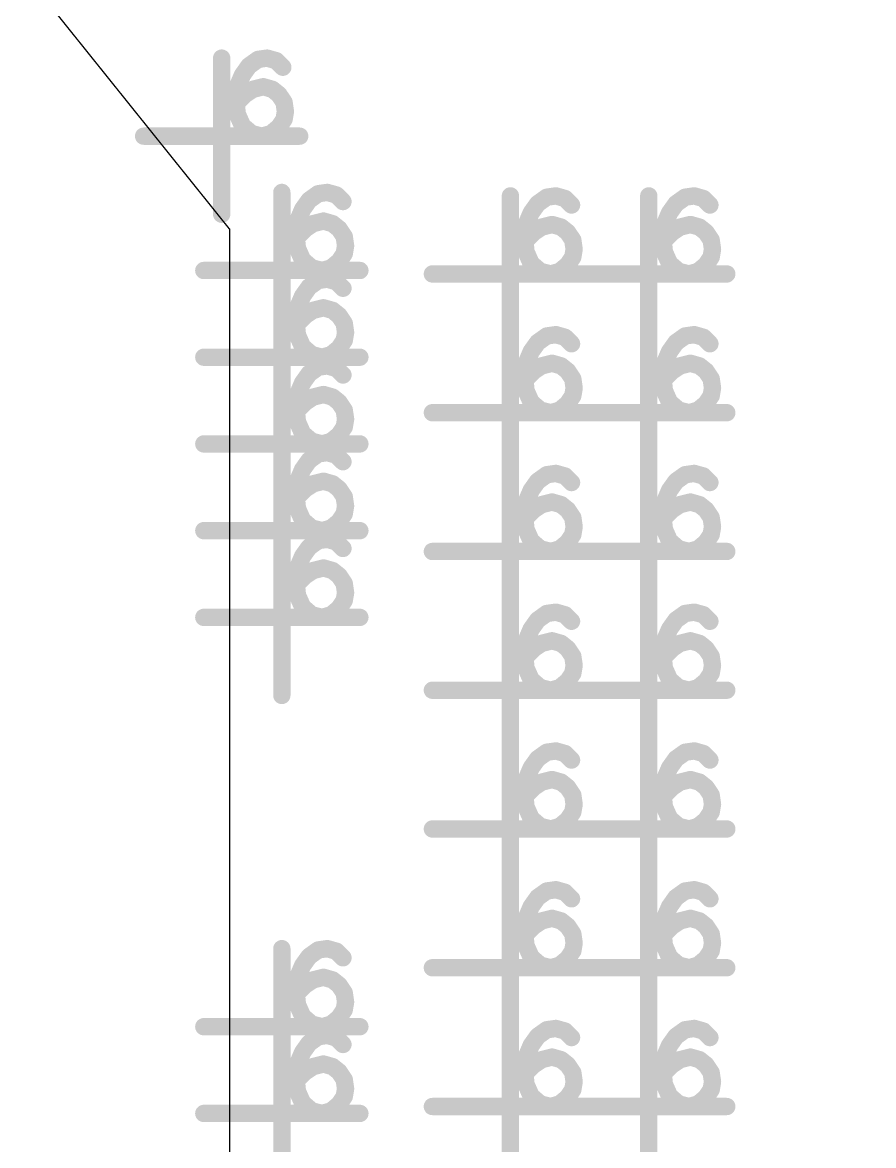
# Model space of a CAD drawing. Header units: millimetres. Extents: x 3362 to 3827, y -139 to 191.
# Drawn here: x 3577.8 to 3584.04, y 73.39 to 81.61 of the extents above; entities that cross this region are included whole.
import ezdxf

# ---------------------------------------------------------------- set-up
doc = ezdxf.new("R2010")
doc.units = ezdxf.units.MM
doc.header["$LTSCALE"] = 23.1
doc.layers.get('0').update_dxf_attribs({"linetype": 'CONTINUOUS'})

# ---------------------------------------------------------------- blocks, each defined once
blk = doc.blocks.new('PAD_R1')
at = {"const_width": 0.5}
blk.add_lwpolyline([(0.25, 0, 1), (-0.25, 0, 1)], format="xyb", close=True, dxfattribs=at)

msp = doc.modelspace()

# ---------------------------------------------------------------- linework, layer by layer
at = {"const_width": 0.0102}
msp.add_lwpolyline([(3577.0105, 90.0956, 0.414218), (3576.5104, 89.5955), (3576.5104, 83.9473, 0.170767), (3576.7306, 83.3212), (3579.3204, 80.0954), (3579.3204, 65.2755, 0.414365), (3579.8205, 64.7756), (3589.0204, 64.7756, 0.414366), (3589.5205, 65.2755), (3589.5205, 78.0886, 0.266384), (3590.0153, 78.9516), (3590.0153, 84.0885, 0.414215), (3589.0153, 85.0885), (3586.7105, 85.0885), (3586.7105, 89.5955, 0.414219), (3586.2104, 90.0956)], format="xyb", close=True, dxfattribs=at)
for points, const_width in [([(3579.261, 81.3499), (3579.261, 80.2069)], 0.127), ([(3579.5521, 81.4081), (3579.5698, 81.2823)], 0.0672), ([(3579.645, 81.4014), (3579.6102, 81.2793)], 0.0695), ([(3579.3854, 81.2964), (3579.4888, 81.2226)], 0.0818), ([(3579.4573, 81.3683), (3579.5312, 81.265)], 0.0821), ([(3579.7298, 81.3519), (3579.64, 81.2621)], 0.0675), ([(3579.3407, 81.2179), (3579.4574, 81.1677)], 0.0727), ([(3579.3162, 81.1318), (3579.4417, 81.1125)], 0.0754), ([(3579.4258, 81.1551), (3579.4962, 81.0494)], 0.0687), ([(3579.5123, 81.1924), (3579.5431, 81.0692)], 0.0785), ([(3579.6166, 81.1919), (3579.5817, 81.0698)], 0.0695), ([(3579.696, 81.1518), (3579.6166, 81.0527)], 0.0609), ([(3579.3086, 81.0824), (3579.4341, 81.0631)], 0.0754), ([(3579.3541, 81.0947), (3579.4439, 81.0049)], 0.0945), ([(3579.7519, 81.0899), (3579.6463, 81.0194)], 0.0687), ([(3579.3073, 80.9815), (3579.4336, 80.9944)], 0.0955), ([(3579.7858, 81.0017), (3579.6601, 80.9836)], 0.0675), ([(3579.3363, 80.8718), (3579.4524, 80.9233)], 0.0939), ([(3579.4055, 80.7778), (3579.488, 80.8743)], 0.0879), ([(3579.7519, 80.8383), (3579.6463, 80.9088)], 0.0687), ([(3579.7856, 80.9201), (3579.6604, 80.9413)], 0.058), ([(3579.8325, 80.7784), (3578.6895, 80.7784)], 0.127), ([(3579.5029, 80.7263), (3579.5337, 80.8495)], 0.0785), ([(3579.6071, 80.7269), (3579.5722, 80.849)], 0.0692), ([(3579.6921, 80.7724), (3579.6109, 80.87)], 0.0743), ([(3579.7017, 80.3664), (3579.7017, 79.2234)], 0.127), ([(3579.898, 80.3848), (3579.9719, 80.2815)], 0.0821), ([(3579.9927, 80.4246), (3580.0105, 80.2988)], 0.0672), ([(3580.0857, 80.418), (3580.0509, 80.2958)], 0.0695), ([(3581.6669, 80.3992), (3581.6846, 80.2734)], 0.0672), ([(3581.7598, 80.3926), (3581.725, 80.2704)], 0.0695), ([(3582.6803, 80.3992), (3582.6981, 80.2734)], 0.0672), ([(3582.7733, 80.3926), (3582.7385, 80.2704)], 0.0695), ([(3579.8261, 80.3129), (3579.9295, 80.2391)], 0.0818), ([(3580.1705, 80.3684), (3580.0807, 80.2786)], 0.0675), ([(3581.3758, 80.341), (3581.3758, 79.198)], 0.127), ([(3581.5721, 80.3594), (3581.646, 80.2561)], 0.0821), ([(3581.8446, 80.343), (3581.7548, 80.2532)], 0.0675), ([(3582.3892, 80.341), (3582.3892, 79.198)], 0.127), ([(3582.5856, 80.3594), (3582.6595, 80.2561)], 0.0821), ([(3582.8581, 80.343), (3582.7683, 80.2532)], 0.0675), ([(3579.7814, 80.2344), (3579.8981, 80.1842)], 0.0727), ([(3581.5002, 80.2875), (3581.6036, 80.2137)], 0.0818), ([(3582.5137, 80.2875), (3582.6171, 80.2137)], 0.0818), ([(3579.7569, 80.1483), (3579.8824, 80.129)], 0.0754), ([(3579.8665, 80.1716), (3579.9369, 80.0659)], 0.0687), ([(3579.953, 80.2089), (3579.9838, 80.0857)], 0.0785), ([(3580.0573, 80.2084), (3580.0224, 80.0863)], 0.0695), ([(3580.1367, 80.1683), (3580.0573, 80.0692)], 0.0609), ([(3581.4555, 80.209), (3581.5722, 80.1588)], 0.0727), ([(3581.5406, 80.1462), (3581.611, 80.0405)], 0.0687), ([(3581.6271, 80.1835), (3581.6579, 80.0603)], 0.0785), ([(3581.7314, 80.183), (3581.6966, 80.0609)], 0.0695), ([(3582.4689, 80.209), (3582.5856, 80.1588)], 0.0727), ([(3582.554, 80.1462), (3582.6245, 80.0405)], 0.0687), ([(3582.6405, 80.1835), (3582.6713, 80.0603)], 0.0785), ([(3582.7448, 80.183), (3582.71, 80.0609)], 0.0695), ([(3579.7493, 80.0989), (3579.8748, 80.0796)], 0.0754), ([(3579.7948, 80.1112), (3579.8846, 80.0214)], 0.0945), ([(3580.1926, 80.1064), (3580.087, 80.0359)], 0.0687), ([(3581.4234, 80.0735), (3581.5489, 80.0542)], 0.0754), ([(3581.431, 80.1229), (3581.5565, 80.1036)], 0.0754), ([(3581.4689, 80.0858), (3581.5587, 79.996)], 0.0945), ([(3581.8108, 80.1429), (3581.7314, 80.0438)], 0.0609), ([(3581.8668, 80.081), (3581.7611, 80.0105)], 0.0687), ([(3582.4368, 80.0735), (3582.5624, 80.0542)], 0.0754), ([(3582.4444, 80.1229), (3582.57, 80.1036)], 0.0754), ([(3582.4824, 80.0858), (3582.5722, 79.996)], 0.0945), ([(3582.8243, 80.1429), (3582.7448, 80.0438)], 0.0609), ([(3582.8802, 80.081), (3582.7745, 80.0105)], 0.0687), ([(3579.748, 79.9981), (3579.8743, 80.0109)], 0.0955), ([(3580.2265, 80.0182), (3580.1008, 80.0001)], 0.0675), ([(3581.4221, 79.9727), (3581.5484, 79.9855)], 0.0955), ([(3581.9006, 79.9928), (3581.7749, 79.9747)], 0.0675), ([(3582.4355, 79.9727), (3582.5619, 79.9855)], 0.0955), ([(3582.9141, 79.9928), (3582.7884, 79.9747)], 0.0675), ([(3579.777, 79.8883), (3579.893, 79.9398)], 0.0939), ([(3579.8462, 79.7943), (3579.9287, 79.8908)], 0.0879), ([(3580.1926, 79.8548), (3580.087, 79.9253)], 0.0687), ([(3580.2263, 79.9366), (3580.1011, 79.9578)], 0.058), ([(3581.4511, 79.8629), (3581.5672, 79.9144)], 0.0939), ([(3581.8668, 79.8294), (3581.7611, 79.8999)], 0.0687), ([(3581.9004, 79.9112), (3581.7752, 79.9324)], 0.058), ([(3582.4645, 79.8629), (3582.5806, 79.9144)], 0.0939), ([(3582.8802, 79.8294), (3582.7745, 79.8999)], 0.0687), ([(3582.9139, 79.9112), (3582.7886, 79.9324)], 0.058), ([(3580.2732, 79.7949), (3579.1302, 79.7949)], 0.127), ([(3579.9436, 79.7428), (3579.9744, 79.866)], 0.0785), ([(3580.0478, 79.7434), (3580.0129, 79.8655)], 0.0692), ([(3580.1328, 79.7889), (3580.0516, 79.8866)], 0.0743), ([(3581.5203, 79.7689), (3581.6029, 79.8654)], 0.0879), ([(3581.6177, 79.7175), (3581.6485, 79.8406)], 0.0785), ([(3581.7219, 79.718), (3581.687, 79.8401)], 0.0692), ([(3581.8069, 79.7635), (3581.7257, 79.8612)], 0.0743), ([(3582.5337, 79.7689), (3582.6163, 79.8654)], 0.0879), ([(3582.6311, 79.7175), (3582.6619, 79.8406)], 0.0785), ([(3582.7354, 79.718), (3582.7004, 79.8401)], 0.0692), ([(3582.8203, 79.7635), (3582.7392, 79.8612)], 0.0743), ([(3579.7017, 79.7314), (3579.7017, 78.5884)], 0.127), ([(3579.898, 79.7498), (3579.9719, 79.6465)], 0.0821), ([(3579.9927, 79.7896), (3580.0105, 79.6638)], 0.0672), ([(3580.0857, 79.783), (3580.0509, 79.6608)], 0.0695), ([(3580.1705, 79.7334), (3580.0807, 79.6436)], 0.0675), ([(3581.9473, 79.7695), (3580.8043, 79.7695)], 0.127), ([(3582.9607, 79.7695), (3581.8177, 79.7695)], 0.127), ([(3579.8261, 79.6779), (3579.9295, 79.6041)], 0.0818), ([(3579.7814, 79.5994), (3579.8981, 79.5492)], 0.0727), ([(3579.953, 79.5739), (3579.9838, 79.4507)], 0.0785), ([(3580.0573, 79.5734), (3580.0224, 79.4513)], 0.0695), ([(3579.7569, 79.5133), (3579.8824, 79.494)], 0.0754), ([(3579.7948, 79.4762), (3579.8846, 79.3864)], 0.0945), ([(3579.8665, 79.5366), (3579.9369, 79.4309)], 0.0687), ([(3580.1367, 79.5333), (3580.0573, 79.4342)], 0.0609), ([(3579.7493, 79.4639), (3579.8748, 79.4446)], 0.0754), ([(3580.1926, 79.4714), (3580.087, 79.4009)], 0.0687), ([(3579.748, 79.3631), (3579.8743, 79.3759)], 0.0955), ([(3580.2265, 79.3833), (3580.1008, 79.3651)], 0.0675), ([(3581.3758, 79.325), (3581.3758, 78.182)], 0.127), ([(3581.5721, 79.3434), (3581.646, 79.2401)], 0.0821), ([(3581.6669, 79.3832), (3581.6846, 79.2574)], 0.0672), ([(3581.7598, 79.3766), (3581.725, 79.2544)], 0.0695), ([(3581.8446, 79.327), (3581.7548, 79.2372)], 0.0675), ([(3582.3892, 79.325), (3582.3892, 78.182)], 0.127), ([(3582.5856, 79.3434), (3582.6595, 79.2401)], 0.0821), ([(3582.6803, 79.3832), (3582.6981, 79.2574)], 0.0672), ([(3582.7733, 79.3766), (3582.7385, 79.2544)], 0.0695), ([(3582.8581, 79.327), (3582.7683, 79.2372)], 0.0675), ([(3579.777, 79.2533), (3579.893, 79.3048)], 0.0939), ([(3579.8462, 79.1593), (3579.9287, 79.2558)], 0.0879), ([(3580.1328, 79.1539), (3580.0516, 79.2516)], 0.0743), ([(3580.1926, 79.2198), (3580.087, 79.2903)], 0.0687), ([(3580.2263, 79.3016), (3580.1011, 79.3228)], 0.058), ([(3581.5002, 79.2715), (3581.6036, 79.1977)], 0.0818), ([(3582.5137, 79.2715), (3582.6171, 79.1977)], 0.0818), ([(3580.2732, 79.1599), (3579.1302, 79.1599)], 0.127), ([(3579.9436, 79.1078), (3579.9744, 79.231)], 0.0785), ([(3580.0478, 79.1084), (3580.0129, 79.2305)], 0.0692), ([(3581.4555, 79.193), (3581.5722, 79.1428)], 0.0727), ([(3581.6271, 79.1675), (3581.6579, 79.0443)], 0.0785), ([(3581.7314, 79.167), (3581.6966, 79.0449)], 0.0695), ([(3582.4689, 79.193), (3582.5856, 79.1428)], 0.0727), ([(3582.6405, 79.1675), (3582.6713, 79.0443)], 0.0785), ([(3582.7448, 79.167), (3582.71, 79.0449)], 0.0695), ([(3579.7017, 79.0964), (3579.7017, 77.9534)], 0.127), ([(3579.898, 79.1148), (3579.9719, 79.0115)], 0.0821), ([(3579.9927, 79.1546), (3580.0105, 79.0288)], 0.0672), ([(3580.0857, 79.148), (3580.0509, 79.0258)], 0.0695), ([(3580.1705, 79.0984), (3580.0807, 79.0086)], 0.0675), ([(3581.431, 79.1069), (3581.5565, 79.0876)], 0.0754), ([(3581.4689, 79.0698), (3581.5587, 78.98)], 0.0945), ([(3581.5406, 79.1302), (3581.611, 79.0245)], 0.0687), ([(3581.8108, 79.1269), (3581.7314, 79.0278)], 0.0609), ([(3582.4444, 79.1069), (3582.57, 79.0876)], 0.0754), ([(3582.4824, 79.0698), (3582.5722, 78.98)], 0.0945), ([(3582.554, 79.1302), (3582.6245, 79.0245)], 0.0687), ([(3582.8243, 79.1269), (3582.7448, 79.0278)], 0.0609), ([(3579.8261, 79.0429), (3579.9295, 78.9691)], 0.0818), ([(3581.4234, 79.0575), (3581.5489, 79.0382)], 0.0754), ([(3581.8668, 79.065), (3581.7611, 78.9945)], 0.0687), ([(3582.4368, 79.0575), (3582.5624, 79.0382)], 0.0754), ([(3582.8802, 79.065), (3582.7745, 78.9945)], 0.0687), ([(3579.7814, 78.9644), (3579.8981, 78.9142)], 0.0727), ([(3579.953, 78.9389), (3579.9838, 78.8157)], 0.0785), ([(3580.0573, 78.9384), (3580.0224, 78.8163)], 0.0695), ([(3581.4221, 78.9567), (3581.5484, 78.9695)], 0.0955), ([(3581.4511, 78.8469), (3581.5672, 78.8984)], 0.0939), ([(3581.9006, 78.9769), (3581.7749, 78.9587)], 0.0675), ([(3581.9004, 78.8952), (3581.7752, 78.9164)], 0.058), ([(3582.4355, 78.9567), (3582.5619, 78.9695)], 0.0955), ([(3582.4645, 78.8469), (3582.5806, 78.8984)], 0.0939), ([(3582.9141, 78.9769), (3582.7884, 78.9587)], 0.0675), ([(3582.9139, 78.8952), (3582.7886, 78.9164)], 0.058), ([(3579.7493, 78.8289), (3579.8748, 78.8096)], 0.0754), ([(3579.7569, 78.8783), (3579.8824, 78.859)], 0.0754), ([(3579.7948, 78.8412), (3579.8846, 78.7514)], 0.0945), ([(3579.8665, 78.9016), (3579.9369, 78.7959)], 0.0687), ([(3580.1367, 78.8983), (3580.0573, 78.7992)], 0.0609), ([(3580.1926, 78.8364), (3580.087, 78.7659)], 0.0687), ([(3581.5203, 78.7529), (3581.6029, 78.8494)], 0.0879), ([(3581.6177, 78.7014), (3581.6485, 78.8246)], 0.0785), ([(3581.8069, 78.7475), (3581.7257, 78.8452)], 0.0743), ([(3581.8668, 78.8134), (3581.7611, 78.8839)], 0.0687), ([(3582.5337, 78.7529), (3582.6163, 78.8494)], 0.0879), ([(3582.6311, 78.7014), (3582.6619, 78.8246)], 0.0785), ([(3582.8203, 78.7475), (3582.7392, 78.8452)], 0.0743), ([(3582.8802, 78.8134), (3582.7745, 78.8839)], 0.0687), ([(3579.748, 78.7281), (3579.8743, 78.7409)], 0.0955), ([(3580.2265, 78.7483), (3580.1008, 78.7301)], 0.0675), ([(3581.9473, 78.7535), (3580.8043, 78.7535)], 0.127), ([(3581.7219, 78.702), (3581.687, 78.8241)], 0.0692), ([(3582.9607, 78.7535), (3581.8177, 78.7535)], 0.127), ([(3582.7354, 78.702), (3582.7004, 78.8241)], 0.0692), ([(3579.777, 78.6183), (3579.893, 78.6698)], 0.0939), ([(3580.2263, 78.6666), (3580.1011, 78.6878)], 0.058), ([(3579.8462, 78.5243), (3579.9287, 78.6208)], 0.0879), ([(3579.9436, 78.4729), (3579.9744, 78.596)], 0.0785), ([(3580.0478, 78.4734), (3580.0129, 78.5955)], 0.0692), ([(3580.1328, 78.5189), (3580.0516, 78.6166)], 0.0743), ([(3580.1926, 78.5848), (3580.087, 78.6553)], 0.0687), ([(3580.2732, 78.5249), (3579.1302, 78.5249)], 0.127), ([(3579.9927, 78.5196), (3580.0105, 78.3938)], 0.0672), ([(3580.0857, 78.513), (3580.0509, 78.3908)], 0.0695), ([(3579.7017, 78.4614), (3579.7017, 77.3184)], 0.127), ([(3579.898, 78.4798), (3579.9719, 78.3765)], 0.0821), ([(3580.1705, 78.4634), (3580.0807, 78.3736)], 0.0675), ([(3579.8261, 78.4079), (3579.9295, 78.3341)], 0.0818), ([(3581.3758, 78.309), (3581.3758, 77.166)], 0.127), ([(3581.5721, 78.3274), (3581.646, 78.2241)], 0.0821), ([(3581.6669, 78.3672), (3581.6846, 78.2414)], 0.0672), ([(3581.7598, 78.3606), (3581.725, 78.2384)], 0.0695), ([(3582.3892, 78.309), (3582.3892, 77.166)], 0.127), ([(3582.5856, 78.3274), (3582.6595, 78.2241)], 0.0821), ([(3582.6803, 78.3672), (3582.6981, 78.2414)], 0.0672), ([(3582.7733, 78.3606), (3582.7385, 78.2384)], 0.0695), ([(3579.7814, 78.3294), (3579.8981, 78.2792)], 0.0727), ([(3579.8665, 78.2666), (3579.9369, 78.1609)], 0.0687), ([(3579.953, 78.3039), (3579.9838, 78.1807)], 0.0785), ([(3580.0573, 78.3034), (3580.0224, 78.1813)], 0.0695), ([(3580.1367, 78.2633), (3580.0573, 78.1642)], 0.0609), ([(3581.5002, 78.2555), (3581.6036, 78.1817)], 0.0818), ([(3581.8446, 78.311), (3581.7548, 78.2212)], 0.0675), ([(3582.5137, 78.2555), (3582.6171, 78.1817)], 0.0818), ([(3582.8581, 78.311), (3582.7683, 78.2212)], 0.0675), ([(3579.7493, 78.1939), (3579.8748, 78.1746)], 0.0754), ([(3579.7569, 78.2433), (3579.8824, 78.224)], 0.0754), ([(3579.7948, 78.2062), (3579.8846, 78.1164)], 0.0945), ([(3580.1926, 78.2014), (3580.087, 78.1309)], 0.0687), ([(3581.4555, 78.177), (3581.5722, 78.1268)], 0.0727), ([(3582.4689, 78.177), (3582.5856, 78.1268)], 0.0727), ([(3579.748, 78.0931), (3579.8743, 78.1059)], 0.0955), ([(3580.2265, 78.1132), (3580.1008, 78.0951)], 0.0675), ([(3581.431, 78.0909), (3581.5565, 78.0716)], 0.0754), ([(3581.5406, 78.1142), (3581.611, 78.0085)], 0.0687), ([(3581.6271, 78.1515), (3581.6579, 78.0283)], 0.0785), ([(3581.7314, 78.151), (3581.6966, 78.0289)], 0.0695), ([(3581.8108, 78.1109), (3581.7314, 78.0118)], 0.0609), ([(3582.4444, 78.0909), (3582.57, 78.0716)], 0.0754), ([(3582.554, 78.1142), (3582.6245, 78.0085)], 0.0687), ([(3582.6405, 78.1515), (3582.6713, 78.0283)], 0.0785), ([(3582.7448, 78.151), (3582.71, 78.0289)], 0.0695), ([(3582.8243, 78.1109), (3582.7448, 78.0118)], 0.0609), ([(3579.777, 77.9833), (3579.893, 78.0348)], 0.0939), ([(3580.1926, 77.9498), (3580.087, 78.0203)], 0.0687), ([(3580.2263, 78.0316), (3580.1011, 78.0528)], 0.058), ([(3581.4234, 78.0415), (3581.5489, 78.0222)], 0.0754), ([(3581.4689, 78.0538), (3581.5587, 77.964)], 0.0945), ([(3581.8668, 78.049), (3581.7611, 77.9785)], 0.0687), ([(3582.4368, 78.0415), (3582.5624, 78.0222)], 0.0754), ([(3582.4824, 78.0538), (3582.5722, 77.964)], 0.0945), ([(3582.8802, 78.049), (3582.7745, 77.9785)], 0.0687), ([(3579.8462, 77.8893), (3579.9287, 77.9858)], 0.0879), ([(3579.9436, 77.8379), (3579.9744, 77.961)], 0.0785), ([(3580.0478, 77.8384), (3580.0129, 77.9605)], 0.0692), ([(3580.1328, 77.8839), (3580.0516, 77.9816)], 0.0743), ([(3581.4221, 77.9407), (3581.5484, 77.9535)], 0.0955), ([(3581.9006, 77.9608), (3581.7749, 77.9427)], 0.0675), ([(3582.4355, 77.9407), (3582.5619, 77.9535)], 0.0955), ([(3582.9141, 77.9608), (3582.7884, 77.9427)], 0.0675), ([(3580.2732, 77.8899), (3579.1302, 77.8899)], 0.127), ([(3579.7017, 77.8264), (3579.7017, 76.6834)], 0.127), ([(3579.898, 77.8448), (3579.9719, 77.7415)], 0.0821), ([(3579.9927, 77.8846), (3580.0105, 77.7588)], 0.0672), ([(3580.0857, 77.878), (3580.0509, 77.7558)], 0.0695), ([(3581.4511, 77.8309), (3581.5672, 77.8824)], 0.0939), ([(3581.5203, 77.7369), (3581.6029, 77.8334)], 0.0879), ([(3581.8668, 77.7974), (3581.7611, 77.8679)], 0.0687), ([(3581.9004, 77.8792), (3581.7752, 77.9004)], 0.058), ([(3582.4645, 77.8309), (3582.5806, 77.8824)], 0.0939), ([(3582.5337, 77.7369), (3582.6163, 77.8334)], 0.0879), ([(3582.8802, 77.7974), (3582.7745, 77.8679)], 0.0687), ([(3582.9139, 77.8792), (3582.7886, 77.9004)], 0.058), ([(3579.8261, 77.7729), (3579.9295, 77.6991)], 0.0818), ([(3580.1705, 77.8284), (3580.0807, 77.7386)], 0.0675), ([(3581.9473, 77.7375), (3580.8043, 77.7375)], 0.127), ([(3581.6177, 77.6855), (3581.6485, 77.8086)], 0.0785), ([(3581.7219, 77.686), (3581.687, 77.8081)], 0.0692), ([(3581.8069, 77.7315), (3581.7257, 77.8292)], 0.0743), ([(3582.9607, 77.7375), (3581.8177, 77.7375)], 0.127), ([(3582.6311, 77.6855), (3582.6619, 77.8086)], 0.0785), ([(3582.7354, 77.686), (3582.7004, 77.8081)], 0.0692), ([(3582.8203, 77.7315), (3582.7392, 77.8292)], 0.0743), ([(3579.7814, 77.6944), (3579.8981, 77.6442)], 0.0727), ([(3579.7569, 77.6083), (3579.8824, 77.589)], 0.0754), ([(3579.8665, 77.6316), (3579.9369, 77.5259)], 0.0687), ([(3579.953, 77.6689), (3579.9838, 77.5457)], 0.0785), ([(3580.0573, 77.6684), (3580.0224, 77.5463)], 0.0695), ([(3580.1367, 77.6283), (3580.0573, 77.5292)], 0.0609), ([(3579.7493, 77.5589), (3579.8748, 77.5396)], 0.0754), ([(3579.7948, 77.5712), (3579.8846, 77.4814)], 0.0945), ([(3580.1926, 77.5664), (3580.087, 77.4959)], 0.0687), ([(3579.748, 77.4581), (3579.8743, 77.4709)], 0.0955), ([(3580.2265, 77.4782), (3580.1008, 77.4601)], 0.0675), ([(3579.777, 77.3483), (3579.893, 77.3998)], 0.0939), ([(3579.8462, 77.2543), (3579.9287, 77.3508)], 0.0879), ([(3580.1328, 77.2489), (3580.0516, 77.3466)], 0.0743), ([(3580.1926, 77.3148), (3580.087, 77.3853)], 0.0687), ([(3580.2263, 77.3966), (3580.1011, 77.4178)], 0.058), ([(3581.6669, 77.3512), (3581.6846, 77.2254)], 0.0672), ([(3582.6803, 77.3512), (3582.6981, 77.2254)], 0.0672), ([(3580.2732, 77.2549), (3579.1302, 77.2549)], 0.127), ([(3579.9436, 77.2029), (3579.9744, 77.326)], 0.0785), ([(3580.0478, 77.2034), (3580.0129, 77.3255)], 0.0692), ([(3581.3758, 77.293), (3581.3758, 76.15)], 0.127), ([(3581.5721, 77.3114), (3581.646, 77.2081)], 0.0821), ([(3581.7598, 77.3446), (3581.725, 77.2224)], 0.0695), ([(3581.8446, 77.295), (3581.7548, 77.2052)], 0.0675), ([(3582.3892, 77.293), (3582.3892, 76.15)], 0.127), ([(3582.5856, 77.3114), (3582.6595, 77.2081)], 0.0821), ([(3582.7733, 77.3446), (3582.7385, 77.2224)], 0.0695), ([(3582.8581, 77.295), (3582.7683, 77.2052)], 0.0675), ([(3581.5002, 77.2395), (3581.6036, 77.1657)], 0.0818), ([(3582.5137, 77.2395), (3582.6171, 77.1657)], 0.0818), ([(3581.4555, 77.161), (3581.5722, 77.1108)], 0.0727), ([(3581.6271, 77.1355), (3581.6579, 77.0123)], 0.0785), ([(3581.7314, 77.135), (3581.6966, 77.0129)], 0.0695), ([(3582.4689, 77.161), (3582.5856, 77.1108)], 0.0727), ([(3582.6405, 77.1355), (3582.6713, 77.0123)], 0.0785), ([(3582.7448, 77.135), (3582.71, 77.0129)], 0.0695), ([(3581.4234, 77.0255), (3581.5489, 77.0062)], 0.0754), ([(3581.431, 77.0749), (3581.5565, 77.0556)], 0.0754), ([(3581.4689, 77.0378), (3581.5587, 76.948)], 0.0945), ([(3581.5406, 77.0982), (3581.611, 76.9925)], 0.0687), ([(3581.8108, 77.0949), (3581.7314, 76.9958)], 0.0609), ([(3581.8668, 77.033), (3581.7611, 76.9625)], 0.0687), ([(3582.4368, 77.0255), (3582.5624, 77.0062)], 0.0754), ([(3582.4444, 77.0749), (3582.57, 77.0556)], 0.0754), ([(3582.4824, 77.0378), (3582.5722, 76.948)], 0.0945), ([(3582.554, 77.0982), (3582.6245, 76.9925)], 0.0687), ([(3582.8243, 77.0949), (3582.7448, 76.9958)], 0.0609), ([(3582.8802, 77.033), (3582.7745, 76.9625)], 0.0687), ([(3581.4221, 76.9247), (3581.5484, 76.9375)], 0.0955), ([(3581.9006, 76.9449), (3581.7749, 76.9267)], 0.0675), ([(3582.4355, 76.9247), (3582.5619, 76.9375)], 0.0955), ([(3582.9141, 76.9449), (3582.7884, 76.9267)], 0.0675), ([(3581.4511, 76.8149), (3581.5672, 76.8664)], 0.0939), ([(3581.9004, 76.8632), (3581.7752, 76.8844)], 0.058), ([(3582.4645, 76.8149), (3582.5806, 76.8664)], 0.0939), ([(3582.9139, 76.8632), (3582.7886, 76.8844)], 0.058), ([(3581.5203, 76.7209), (3581.6029, 76.8174)], 0.0879), ([(3581.6177, 76.6695), (3581.6485, 76.7926)], 0.0785), ([(3581.7219, 76.67), (3581.687, 76.7921)], 0.0692), ([(3581.8069, 76.7155), (3581.7257, 76.8132)], 0.0743), ([(3581.8668, 76.7814), (3581.7611, 76.8519)], 0.0687), ([(3582.5337, 76.7209), (3582.6163, 76.8174)], 0.0879), ([(3582.6311, 76.6695), (3582.6619, 76.7926)], 0.0785), ([(3582.7354, 76.67), (3582.7004, 76.7921)], 0.0692), ([(3582.8203, 76.7155), (3582.7392, 76.8132)], 0.0743), ([(3582.8802, 76.7814), (3582.7745, 76.8519)], 0.0687), ([(3581.9473, 76.7215), (3580.8043, 76.7215)], 0.127), ([(3582.9607, 76.7215), (3581.8177, 76.7215)], 0.127), ([(3581.3758, 76.277), (3581.3758, 75.134)], 0.127), ([(3581.5721, 76.2954), (3581.646, 76.1921)], 0.0821), ([(3581.6669, 76.3352), (3581.6846, 76.2094)], 0.0672), ([(3581.7598, 76.3286), (3581.725, 76.2064)], 0.0695), ([(3581.8446, 76.279), (3581.7548, 76.1892)], 0.0675), ([(3582.3892, 76.277), (3582.3892, 75.134)], 0.127), ([(3582.5856, 76.2954), (3582.6595, 76.1921)], 0.0821), ([(3582.6803, 76.3352), (3582.6981, 76.2094)], 0.0672), ([(3582.7733, 76.3286), (3582.7385, 76.2064)], 0.0695), ([(3582.8581, 76.279), (3582.7683, 76.1892)], 0.0675), ([(3581.5002, 76.2235), (3581.6036, 76.1497)], 0.0818), ([(3582.5137, 76.2235), (3582.6171, 76.1497)], 0.0818), ([(3581.4555, 76.145), (3581.5722, 76.0948)], 0.0727), ([(3581.6271, 76.1195), (3581.6579, 75.9963)], 0.0785), ([(3581.7314, 76.119), (3581.6966, 75.9969)], 0.0695), ([(3582.4689, 76.145), (3582.5856, 76.0948)], 0.0727), ([(3582.6405, 76.1195), (3582.6713, 75.9963)], 0.0785), ([(3582.7448, 76.119), (3582.71, 75.9969)], 0.0695), ([(3581.431, 76.0589), (3581.5565, 76.0396)], 0.0754), ([(3581.4689, 76.0218), (3581.5587, 75.932)], 0.0945), ([(3581.5406, 76.0822), (3581.611, 75.9765)], 0.0687), ([(3581.8108, 76.0789), (3581.7314, 75.9798)], 0.0609), ([(3582.4444, 76.0589), (3582.57, 76.0396)], 0.0754), ([(3582.4824, 76.0218), (3582.5722, 75.932)], 0.0945), ([(3582.554, 76.0822), (3582.6245, 75.9765)], 0.0687), ([(3582.8243, 76.0789), (3582.7448, 75.9798)], 0.0609), ([(3581.4234, 76.0095), (3581.5489, 75.9902)], 0.0754), ([(3581.8668, 76.017), (3581.7611, 75.9465)], 0.0687), ([(3582.4368, 76.0095), (3582.5624, 75.9902)], 0.0754), ([(3582.8802, 76.017), (3582.7745, 75.9465)], 0.0687), ([(3581.4221, 75.9087), (3581.5484, 75.9215)], 0.0955), ([(3581.9006, 75.9288), (3581.7749, 75.9107)], 0.0675), ([(3582.4355, 75.9087), (3582.5619, 75.9215)], 0.0955), ([(3582.9141, 75.9288), (3582.7884, 75.9107)], 0.0675), ([(3581.4511, 75.7989), (3581.5672, 75.8504)], 0.0939), ([(3581.5203, 75.7049), (3581.6029, 75.8014)], 0.0879), ([(3581.8069, 75.6995), (3581.7257, 75.7972)], 0.0743), ([(3581.8668, 75.7654), (3581.7611, 75.8359)], 0.0687), ([(3581.9004, 75.8472), (3581.7752, 75.8684)], 0.058), ([(3582.4645, 75.7989), (3582.5806, 75.8504)], 0.0939), ([(3582.5337, 75.7049), (3582.6163, 75.8014)], 0.0879), ([(3582.8203, 75.6995), (3582.7392, 75.7972)], 0.0743), ([(3582.8802, 75.7654), (3582.7745, 75.8359)], 0.0687), ([(3582.9139, 75.8472), (3582.7886, 75.8684)], 0.058), ([(3581.9473, 75.7055), (3580.8043, 75.7055)], 0.127), ([(3581.6177, 75.6535), (3581.6485, 75.7766)], 0.0785), ([(3581.7219, 75.654), (3581.687, 75.7761)], 0.0692), ([(3582.9607, 75.7055), (3581.8177, 75.7055)], 0.127), ([(3582.6311, 75.6535), (3582.6619, 75.7766)], 0.0785), ([(3582.7354, 75.654), (3582.7004, 75.7761)], 0.0692), ([(3581.6669, 75.3192), (3581.6846, 75.1934)], 0.0672), ([(3581.7598, 75.3126), (3581.725, 75.1904)], 0.0695), ([(3582.6803, 75.3192), (3582.6981, 75.1934)], 0.0672), ([(3582.7733, 75.3126), (3582.7385, 75.1904)], 0.0695), ([(3581.3758, 75.261), (3581.3758, 74.118)], 0.127), ([(3581.5002, 75.2075), (3581.6036, 75.1337)], 0.0818), ([(3581.5721, 75.2794), (3581.646, 75.1761)], 0.0821), ([(3581.8446, 75.263), (3581.7548, 75.1732)], 0.0675), ([(3582.3892, 75.261), (3582.3892, 74.118)], 0.127), ([(3582.5137, 75.2075), (3582.6171, 75.1337)], 0.0818), ([(3582.5856, 75.2794), (3582.6595, 75.1761)], 0.0821), ([(3582.8581, 75.263), (3582.7683, 75.1732)], 0.0675), ([(3581.4555, 75.129), (3581.5722, 75.0788)], 0.0727), ([(3582.4689, 75.129), (3582.5856, 75.0788)], 0.0727), ([(3581.431, 75.0429), (3581.5565, 75.0236)], 0.0754), ([(3581.5406, 75.0662), (3581.611, 74.9605)], 0.0687), ([(3581.6271, 75.1035), (3581.6579, 74.9803)], 0.0785), ([(3581.7314, 75.103), (3581.6966, 74.9809)], 0.0695), ([(3581.8108, 75.0629), (3581.7314, 74.9638)], 0.0609), ([(3582.4444, 75.0429), (3582.57, 75.0236)], 0.0754), ([(3582.554, 75.0662), (3582.6245, 74.9605)], 0.0687), ([(3582.6405, 75.1035), (3582.6713, 74.9803)], 0.0785), ([(3582.7448, 75.103), (3582.71, 74.9809)], 0.0695), ([(3582.8243, 75.0629), (3582.7448, 74.9638)], 0.0609), ([(3581.4234, 74.9935), (3581.5489, 74.9742)], 0.0754), ([(3581.4689, 75.0058), (3581.5587, 74.916)], 0.0945), ([(3581.8668, 75.001), (3581.7611, 74.9305)], 0.0687), ([(3582.4368, 74.9935), (3582.5624, 74.9742)], 0.0754), ([(3582.4824, 75.0058), (3582.5722, 74.916)], 0.0945), ([(3582.8802, 75.001), (3582.7745, 74.9305)], 0.0687), ([(3579.9927, 74.8874), (3580.0105, 74.7616)], 0.0672), ([(3580.0857, 74.8808), (3580.0509, 74.7586)], 0.0695), ([(3581.4221, 74.8927), (3581.5484, 74.9055)], 0.0955), ([(3581.9006, 74.9128), (3581.7749, 74.8947)], 0.0675), ([(3582.4355, 74.8927), (3582.5619, 74.9055)], 0.0955), ([(3582.9141, 74.9128), (3582.7884, 74.8947)], 0.0675), ([(3579.7017, 74.8292), (3579.7017, 73.6862)], 0.127), ([(3579.898, 74.8476), (3579.9719, 74.7443)], 0.0821), ([(3580.1705, 74.8312), (3580.0807, 74.7414)], 0.0675), ([(3581.4511, 74.7829), (3581.5672, 74.8344)], 0.0939), ([(3581.8668, 74.7494), (3581.7611, 74.8199)], 0.0687), ([(3581.9004, 74.8312), (3581.7752, 74.8524)], 0.058), ([(3582.4645, 74.7829), (3582.5806, 74.8344)], 0.0939), ([(3582.8802, 74.7494), (3582.7745, 74.8199)], 0.0687), ([(3582.9139, 74.8312), (3582.7886, 74.8524)], 0.058), ([(3579.8261, 74.7757), (3579.9295, 74.7019)], 0.0818), ([(3581.9473, 74.6895), (3580.8043, 74.6895)], 0.127), ([(3581.5203, 74.6889), (3581.6029, 74.7854)], 0.0879), ([(3581.6177, 74.6374), (3581.6485, 74.7606)], 0.0785), ([(3581.7219, 74.638), (3581.687, 74.7601)], 0.0692), ([(3581.8069, 74.6835), (3581.7257, 74.7812)], 0.0743), ([(3582.9607, 74.6895), (3581.8177, 74.6895)], 0.127), ([(3582.5337, 74.6889), (3582.6163, 74.7854)], 0.0879), ([(3582.6311, 74.6374), (3582.6619, 74.7606)], 0.0785), ([(3582.7354, 74.638), (3582.7004, 74.7601)], 0.0692), ([(3582.8203, 74.6835), (3582.7392, 74.7812)], 0.0743), ([(3579.7814, 74.6972), (3579.8981, 74.647)], 0.0727), ([(3579.8665, 74.6344), (3579.9369, 74.5287)], 0.0687), ([(3579.953, 74.6717), (3579.9838, 74.5485)], 0.0785), ([(3580.0573, 74.6712), (3580.0224, 74.5491)], 0.0695), ([(3579.7493, 74.5617), (3579.8748, 74.5424)], 0.0754), ([(3579.7569, 74.6111), (3579.8824, 74.5918)], 0.0754), ([(3579.7948, 74.574), (3579.8846, 74.4842)], 0.0945), ([(3580.1367, 74.6311), (3580.0573, 74.532)], 0.0609), ([(3580.1926, 74.5692), (3580.087, 74.4987)], 0.0687), ([(3579.748, 74.4609), (3579.8743, 74.4737)], 0.0955), ([(3580.2265, 74.481), (3580.1008, 74.4629)], 0.0675), ([(3579.777, 74.3511), (3579.893, 74.4026)], 0.0939), ([(3580.1926, 74.3176), (3580.087, 74.3881)], 0.0687), ([(3580.2263, 74.3994), (3580.1011, 74.4206)], 0.058), ([(3579.8462, 74.2571), (3579.9287, 74.3536)], 0.0879), ([(3579.9436, 74.2057), (3579.9744, 74.3288)], 0.0785), ([(3580.0478, 74.2062), (3580.0129, 74.3283)], 0.0692), ([(3580.1328, 74.2517), (3580.0516, 74.3494)], 0.0743), ([(3580.2732, 74.2577), (3579.1302, 74.2577)], 0.127), ([(3579.7017, 74.1942), (3579.7017, 73.0512)], 0.127), ([(3579.9927, 74.2524), (3580.0105, 74.1266)], 0.0672), ([(3580.0857, 74.2458), (3580.0509, 74.1236)], 0.0695), ([(3581.3758, 74.245), (3581.3758, 73.102)], 0.127), ([(3581.5721, 74.2634), (3581.646, 74.1601)], 0.0821), ([(3581.6669, 74.3032), (3581.6846, 74.1774)], 0.0672), ([(3581.7598, 74.2966), (3581.725, 74.1744)], 0.0695), ([(3581.8446, 74.247), (3581.7548, 74.1572)], 0.0675), ([(3582.3892, 74.245), (3582.3892, 73.102)], 0.127), ([(3582.5856, 74.2634), (3582.6595, 74.1601)], 0.0821), ([(3582.6803, 74.3032), (3582.6981, 74.1774)], 0.0672), ([(3582.7733, 74.2966), (3582.7385, 74.1744)], 0.0695), ([(3582.8581, 74.247), (3582.7683, 74.1572)], 0.0675), ([(3579.8261, 74.1407), (3579.9295, 74.0669)], 0.0818), ([(3579.898, 74.2126), (3579.9719, 74.1093)], 0.0821), ([(3580.1705, 74.1962), (3580.0807, 74.1064)], 0.0675), ([(3581.5002, 74.1915), (3581.6036, 74.1177)], 0.0818), ([(3582.5137, 74.1915), (3582.6171, 74.1177)], 0.0818), ([(3579.7814, 74.0622), (3579.8981, 74.012)], 0.0727), ([(3581.4555, 74.113), (3581.5722, 74.0628)], 0.0727), ([(3581.6271, 74.0875), (3581.6579, 73.9643)], 0.0785), ([(3581.7314, 74.087), (3581.6966, 73.9649)], 0.0695), ([(3582.4689, 74.113), (3582.5856, 74.0628)], 0.0727), ([(3582.6405, 74.0875), (3582.6713, 73.9643)], 0.0785), ([(3582.7448, 74.087), (3582.71, 73.9649)], 0.0695), ([(3579.7569, 73.9761), (3579.8824, 73.9568)], 0.0754), ([(3579.8665, 73.9994), (3579.9369, 73.8937)], 0.0687), ([(3579.953, 74.0367), (3579.9838, 73.9135)], 0.0785), ([(3580.0573, 74.0362), (3580.0224, 73.9141)], 0.0695), ([(3580.1367, 73.9961), (3580.0573, 73.897)], 0.0609), ([(3581.4234, 73.9775), (3581.5489, 73.9582)], 0.0754), ([(3581.431, 74.0269), (3581.5565, 74.0076)], 0.0754), ([(3581.4689, 73.9898), (3581.5587, 73.9)], 0.0945), ([(3581.5406, 74.0502), (3581.611, 73.9445)], 0.0687), ([(3581.8108, 74.0469), (3581.7314, 73.9478)], 0.0609), ([(3581.8668, 73.985), (3581.7611, 73.9145)], 0.0687), ([(3582.4368, 73.9775), (3582.5624, 73.9582)], 0.0754), ([(3582.4444, 74.0269), (3582.57, 74.0076)], 0.0754), ([(3582.4824, 73.9898), (3582.5722, 73.9)], 0.0945), ([(3582.554, 74.0502), (3582.6245, 73.9445)], 0.0687), ([(3582.8243, 74.0469), (3582.7448, 73.9478)], 0.0609), ([(3582.8802, 73.985), (3582.7745, 73.9145)], 0.0687), ([(3579.7493, 73.9267), (3579.8748, 73.9074)], 0.0754), ([(3579.7948, 73.939), (3579.8846, 73.8492)], 0.0945), ([(3580.1926, 73.9342), (3580.087, 73.8637)], 0.0687), ([(3581.4221, 73.8767), (3581.5484, 73.8895)], 0.0955), ([(3581.9006, 73.8968), (3581.7749, 73.8787)], 0.0675), ([(3582.4355, 73.8767), (3582.5619, 73.8895)], 0.0955), ([(3582.9141, 73.8968), (3582.7884, 73.8787)], 0.0675), ([(3579.748, 73.8259), (3579.8743, 73.8387)], 0.0955), ([(3580.2265, 73.846), (3580.1008, 73.8279)], 0.0675), ([(3581.4511, 73.7669), (3581.5672, 73.8184)], 0.0939), ([(3581.9004, 73.8152), (3581.7752, 73.8364)], 0.058), ([(3582.4645, 73.7669), (3582.5806, 73.8184)], 0.0939), ([(3582.9139, 73.8152), (3582.7886, 73.8364)], 0.058), ([(3579.777, 73.7161), (3579.893, 73.7676)], 0.0939), ([(3580.1926, 73.6826), (3580.087, 73.7531)], 0.0687), ([(3580.2263, 73.7644), (3580.1011, 73.7856)], 0.058), ([(3581.5203, 73.6729), (3581.6029, 73.7694)], 0.0879), ([(3581.6177, 73.6214), (3581.6485, 73.7446)], 0.0785), ([(3581.7219, 73.622), (3581.687, 73.7441)], 0.0692), ([(3581.8069, 73.6675), (3581.7257, 73.7652)], 0.0743), ([(3581.8668, 73.7334), (3581.7611, 73.8039)], 0.0687), ([(3582.5337, 73.6729), (3582.6163, 73.7694)], 0.0879), ([(3582.6311, 73.6214), (3582.6619, 73.7446)], 0.0785), ([(3582.7354, 73.622), (3582.7004, 73.7441)], 0.0692), ([(3582.8203, 73.6675), (3582.7392, 73.7652)], 0.0743), ([(3582.8802, 73.7334), (3582.7745, 73.8039)], 0.0687), ([(3580.2732, 73.6227), (3579.1302, 73.6227)], 0.127), ([(3579.8462, 73.6221), (3579.9287, 73.7186)], 0.0879), ([(3579.9436, 73.5706), (3579.9744, 73.6938)], 0.0785), ([(3580.0478, 73.5712), (3580.0129, 73.6933)], 0.0692), ([(3580.1328, 73.6167), (3580.0516, 73.7144)], 0.0743), ([(3581.9473, 73.6735), (3580.8043, 73.6735)], 0.127), ([(3582.9607, 73.6735), (3581.8177, 73.6735)], 0.127)]:
    msp.add_lwpolyline(points, dxfattribs=dict(const_width=const_width))

# ---------------------------------------------------------------- block references
at = {"xscale": 0.127, "yscale": 0.127}
for p in [(3579.261, 81.3499), (3579.5942, 81.3499), (3579.4609, 81.2928), (3579.5277, 81.3405), (3579.661, 81.3309), (3579.7088, 81.2831), (3579.4134, 81.2262), (3579.3847, 81.1594), (3579.4896, 81.1213), (3579.5658, 81.1404), (3579.6326, 81.1213), (3579.3656, 81.0355), (3579.4324, 81.0832), (3579.6801, 81.0832), (3579.7182, 81.0261), (3579.3656, 81.0164), (3579.3753, 80.9405), (3579.7278, 80.9593), (3579.4134, 80.8546), (3579.7182, 80.9021), (3578.6895, 80.7784), (3579.4802, 80.7975), (3579.5564, 80.7784), (3579.6229, 80.7975), (3579.6801, 80.845), (3579.8325, 80.7784), (3579.7017, 80.3664), (3580.0349, 80.3664), (3579.9016, 80.3093), (3579.9684, 80.357), (3580.1017, 80.3474), (3580.1495, 80.2996), (3581.3758, 80.341), (3581.5757, 80.2839), (3581.6425, 80.3316), (3581.709, 80.341), (3581.7758, 80.322), (3582.3892, 80.341), (3582.5891, 80.2839), (3582.6559, 80.3316), (3582.7225, 80.341), (3582.7893, 80.322), (3579.261, 80.2069), (3579.8541, 80.2427), (3581.5282, 80.2173), (3581.8236, 80.2742), (3582.5416, 80.2173), (3582.837, 80.2742), (3579.8254, 80.1759), (3579.9303, 80.1378), (3580.0065, 80.1569), (3580.0733, 80.1378), (3581.4995, 80.1505), (3581.6806, 80.1315), (3582.5129, 80.1505), (3582.694, 80.1315), (3579.8063, 80.052), (3579.8063, 80.0329), (3579.8731, 80.0997), (3580.1208, 80.0997), (3580.1589, 80.0426), (3581.5472, 80.0743), (3581.6044, 80.1124), (3581.7474, 80.1124), (3581.7949, 80.0743), (3582.5607, 80.0743), (3582.6178, 80.1124), (3582.7608, 80.1124), (3582.8083, 80.0743), (3579.816, 79.957), (3580.1685, 79.9758), (3581.4804, 80.0266), (3581.4804, 80.0075), (3581.833, 80.0172), (3581.8426, 79.9504), (3582.4939, 80.0266), (3582.4939, 80.0075), (3582.8464, 80.0172), (3582.8561, 79.9504), (3579.8541, 79.8711), (3580.1589, 79.9186), (3581.4901, 79.9316), (3581.833, 79.8932), (3582.5035, 79.9316), (3582.8464, 79.8932), (3579.1302, 79.7949), (3579.9209, 79.814), (3579.9971, 79.7949), (3580.0636, 79.814), (3580.1208, 79.8615), (3580.2732, 79.7949), (3581.5282, 79.8457), (3581.595, 79.7886), (3581.7377, 79.7886), (3581.7949, 79.8361), (3582.5416, 79.8457), (3582.6084, 79.7886), (3582.7512, 79.7886), (3582.8083, 79.8361), (3579.7017, 79.7314), (3579.9684, 79.722), (3580.0349, 79.7314), (3580.1017, 79.7124), (3580.8043, 79.7695), (3581.6712, 79.7695), (3581.8177, 79.7695), (3581.9473, 79.7695), (3582.6846, 79.7695), (3582.9607, 79.7695), (3579.9016, 79.6743), (3580.1495, 79.6646), (3579.8254, 79.5409), (3579.8541, 79.6077), (3579.8731, 79.4647), (3579.9303, 79.5028), (3580.0065, 79.5219), (3580.0733, 79.5028), (3580.1208, 79.4647), (3579.8063, 79.417), (3579.8063, 79.3979), (3580.1589, 79.4076), (3579.816, 79.322), (3580.1685, 79.3408), (3581.3758, 79.325), (3581.6425, 79.3156), (3581.709, 79.325), (3581.7758, 79.306), (3582.3892, 79.325), (3582.6559, 79.3156), (3582.7225, 79.325), (3582.7893, 79.306), (3579.7017, 79.2234), (3579.8541, 79.2361), (3580.1208, 79.2265), (3580.1589, 79.2836), (3581.5757, 79.2679), (3581.8236, 79.2582), (3582.5891, 79.2679), (3582.837, 79.2582), (3579.1302, 79.1599), (3579.9209, 79.179), (3579.9971, 79.1599), (3580.0636, 79.179), (3580.2732, 79.1599), (3581.3758, 79.198), (3581.4995, 79.1345), (3581.5282, 79.2013), (3582.3892, 79.198), (3582.5129, 79.1345), (3582.5416, 79.2013), (3579.7017, 79.0964), (3579.9684, 79.087), (3580.0349, 79.0964), (3580.1017, 79.0774), (3581.5472, 79.0583), (3581.6044, 79.0964), (3581.6806, 79.1155), (3581.7474, 79.0964), (3581.7949, 79.0583), (3582.5607, 79.0583), (3582.6178, 79.0964), (3582.694, 79.1155), (3582.7608, 79.0964), (3582.8083, 79.0583), (3579.8541, 78.9727), (3579.9016, 79.0393), (3580.1495, 79.0296), (3581.4804, 79.0106), (3581.4804, 78.9915), (3581.833, 79.0012), (3582.4939, 79.0106), (3582.4939, 78.9915), (3582.8464, 79.0012), (3579.8254, 78.9059), (3580.0065, 78.8869), (3581.4901, 78.9156), (3581.8426, 78.9344), (3582.5035, 78.9156), (3582.8561, 78.9344), (3579.8731, 78.8297), (3579.9303, 78.8678), (3580.0733, 78.8678), (3580.1208, 78.8297), (3581.5282, 78.8297), (3581.7949, 78.8201), (3581.833, 78.8772), (3582.5416, 78.8297), (3582.8083, 78.8201), (3582.8464, 78.8772), (3579.8063, 78.782), (3579.8063, 78.7629), (3580.1589, 78.7726), (3580.8043, 78.7535), (3581.595, 78.7726), (3581.6712, 78.7535), (3581.7377, 78.7726), (3581.8177, 78.7535), (3581.9473, 78.7535), (3582.6084, 78.7726), (3582.6846, 78.7535), (3582.7512, 78.7726), (3582.9607, 78.7535), (3579.816, 78.687), (3580.1589, 78.6486), (3580.1685, 78.7058), (3579.7017, 78.5884), (3579.8541, 78.6011), (3580.1208, 78.5915), (3579.1302, 78.5249), (3579.9209, 78.544), (3579.9971, 78.5249), (3580.0636, 78.544), (3580.2732, 78.5249), (3579.7017, 78.4614), (3579.9016, 78.4043), (3579.9684, 78.452), (3580.0349, 78.4614), (3580.1017, 78.4424), (3580.1495, 78.3946), (3579.8541, 78.3377), (3581.3758, 78.309), (3581.709, 78.309), (3582.3892, 78.309), (3582.7225, 78.309), (3579.8254, 78.2709), (3579.9303, 78.2328), (3580.0065, 78.2519), (3580.0733, 78.2328), (3581.5757, 78.2519), (3581.6425, 78.2996), (3581.7758, 78.29), (3581.8236, 78.2422), (3582.5891, 78.2519), (3582.6559, 78.2996), (3582.7893, 78.29), (3582.837, 78.2422), (3579.8063, 78.147), (3579.8731, 78.1947), (3580.1208, 78.1947), (3581.3758, 78.182), (3581.5282, 78.1853), (3582.3892, 78.182), (3582.5416, 78.1853), (3579.8063, 78.1279), (3580.1589, 78.1376), (3580.1685, 78.0708), (3581.4995, 78.1185), (3581.6044, 78.0804), (3581.6806, 78.0995), (3581.7474, 78.0804), (3582.5129, 78.1185), (3582.6178, 78.0804), (3582.694, 78.0995), (3582.7608, 78.0804), (3579.816, 78.052), (3580.1589, 78.0136), (3581.4804, 77.9946), (3581.4804, 77.9755), (3581.5472, 78.0423), (3581.7949, 78.0423), (3581.833, 77.9852), (3582.4939, 77.9946), (3582.4939, 77.9755), (3582.5607, 78.0423), (3582.8083, 78.0423), (3582.8464, 77.9852), (3579.7017, 77.9534), (3579.8541, 77.9661), (3579.9209, 77.909), (3580.0636, 77.909), (3580.1208, 77.9565), (3581.4901, 77.8996), (3581.8426, 77.9184), (3582.5035, 77.8996), (3582.8561, 77.9184), (3579.1302, 77.8899), (3579.7017, 77.8264), (3579.9684, 77.817), (3579.9971, 77.8899), (3580.0349, 77.8264), (3580.2732, 77.8899), (3581.5282, 77.8137), (3581.833, 77.8612), (3582.5416, 77.8137), (3582.8464, 77.8612), (3579.9016, 77.7693), (3580.1017, 77.8074), (3580.1495, 77.7596), (3580.8043, 77.7375), (3581.595, 77.7566), (3581.6712, 77.7375), (3581.7377, 77.7566), (3581.7949, 77.8041), (3581.8177, 77.7375), (3581.9473, 77.7375), (3582.6084, 77.7566), (3582.6846, 77.7375), (3582.7512, 77.7566), (3582.8083, 77.8041), (3582.9607, 77.7375), (3579.8541, 77.7027), (3579.8254, 77.6359), (3579.9303, 77.5978), (3580.0065, 77.6169), (3580.0733, 77.5978), (3579.8063, 77.512), (3579.8063, 77.4929), (3579.8731, 77.5597), (3580.1208, 77.5597), (3580.1589, 77.5026), (3579.816, 77.417), (3580.1685, 77.4358), (3579.7017, 77.3184), (3579.8541, 77.3311), (3580.1208, 77.3215), (3580.1589, 77.3786), (3579.1302, 77.2549), (3579.9209, 77.274), (3579.9971, 77.2549), (3580.0636, 77.274), (3580.2732, 77.2549), (3581.3758, 77.293), (3581.5757, 77.2359), (3581.6425, 77.2836), (3581.709, 77.293), (3581.7758, 77.274), (3582.3892, 77.293), (3582.5891, 77.2359), (3582.6559, 77.2836), (3582.7225, 77.293), (3582.7893, 77.274), (3581.3758, 77.166), (3581.5282, 77.1693), (3581.8236, 77.2262), (3582.3892, 77.166), (3582.5416, 77.1693), (3582.837, 77.2262), (3581.4995, 77.1025), (3581.6806, 77.0835), (3582.5129, 77.1025), (3582.694, 77.0835), (3581.5472, 77.0263), (3581.6044, 77.0644), (3581.7474, 77.0644), (3581.7949, 77.0263), (3582.5607, 77.0263), (3582.6178, 77.0644), (3582.7608, 77.0644), (3582.8083, 77.0263), (3581.4804, 76.9786), (3581.4804, 76.9595), (3581.833, 76.9692), (3582.4939, 76.9786), (3582.4939, 76.9595), (3582.8464, 76.9692), (3581.4901, 76.8836), (3581.833, 76.8452), (3581.8426, 76.9024), (3582.5035, 76.8836), (3582.8464, 76.8452), (3582.8561, 76.9024), (3581.5282, 76.7977), (3581.7949, 76.7881), (3582.5416, 76.7977), (3582.8083, 76.7881), (3579.7017, 76.6834), (3580.8043, 76.7215), (3581.595, 76.7406), (3581.6712, 76.7215), (3581.7377, 76.7406), (3581.8177, 76.7215), (3581.9473, 76.7215), (3582.6084, 76.7406), (3582.6846, 76.7215), (3582.7512, 76.7406), (3582.9607, 76.7215), (3581.3758, 76.277), (3581.6425, 76.2676), (3581.709, 76.277), (3581.7758, 76.258), (3582.3892, 76.277), (3582.6559, 76.2676), (3582.7225, 76.277), (3582.7893, 76.258), (3581.5757, 76.2199), (3581.8236, 76.2102), (3582.5891, 76.2199), (3582.837, 76.2102), (3581.3758, 76.15), (3581.4995, 76.0865), (3581.5282, 76.1533), (3582.3892, 76.15), (3582.5129, 76.0865), (3582.5416, 76.1533), (3581.5472, 76.0103), (3581.6044, 76.0484), (3581.6806, 76.0675), (3581.7474, 76.0484), (3581.7949, 76.0103), (3582.5607, 76.0103), (3582.6178, 76.0484), (3582.694, 76.0675), (3582.7608, 76.0484), (3582.8083, 76.0103), (3581.4804, 75.9626), (3581.4804, 75.9435), (3581.833, 75.9532), (3582.4939, 75.9626), (3582.4939, 75.9435), (3582.8464, 75.9532), (3581.4901, 75.8676), (3581.8426, 75.8864), (3582.5035, 75.8676), (3582.8561, 75.8864), (3581.5282, 75.7817), (3581.7949, 75.7721), (3581.833, 75.8292), (3582.5416, 75.7817), (3582.8083, 75.7721), (3582.8464, 75.8292), (3580.8043, 75.7055), (3581.595, 75.7246), (3581.6712, 75.7055), (3581.7377, 75.7246), (3581.8177, 75.7055), (3581.9473, 75.7055), (3582.6084, 75.7246), (3582.6846, 75.7055), (3582.7512, 75.7246), (3582.9607, 75.7055), (3581.3758, 75.261), (3581.5757, 75.2039), (3581.6425, 75.2516), (3581.709, 75.261), (3581.7758, 75.242), (3581.8236, 75.1942), (3582.3892, 75.261), (3582.5891, 75.2039), (3582.6559, 75.2516), (3582.7225, 75.261), (3582.7893, 75.242), (3582.837, 75.1942), (3581.3758, 75.134), (3581.5282, 75.1373), (3582.3892, 75.134), (3582.5416, 75.1373), (3581.4995, 75.0705), (3581.6044, 75.0324), (3581.6806, 75.0515), (3581.7474, 75.0324), (3582.5129, 75.0705), (3582.6178, 75.0324), (3582.694, 75.0515), (3582.7608, 75.0324), (3581.4804, 74.9466), (3581.5472, 74.9943), (3581.7949, 74.9943), (3581.833, 74.9372), (3582.4939, 74.9466), (3582.5607, 74.9943), (3582.8083, 74.9943), (3582.8464, 74.9372), (3581.4804, 74.9275), (3581.4901, 74.8516), (3581.8426, 74.8704), (3582.4939, 74.9275), (3582.5035, 74.8516), (3582.8561, 74.8704), (3579.7017, 74.8292), (3579.9016, 74.7721), (3579.9684, 74.8198), (3580.0349, 74.8292), (3580.1017, 74.8102), (3581.833, 74.8132), (3582.8464, 74.8132), (3579.8541, 74.7055), (3580.1495, 74.7624), (3580.8043, 74.6895), (3581.5282, 74.7657), (3581.595, 74.7086), (3581.6712, 74.6895), (3581.7377, 74.7086), (3581.7949, 74.7561), (3581.8177, 74.6895), (3581.9473, 74.6895), (3582.5416, 74.7657), (3582.6084, 74.7086), (3582.6846, 74.6895), (3582.7512, 74.7086), (3582.8083, 74.7561), (3582.9607, 74.6895), (3579.8254, 74.6387), (3580.0065, 74.6197), (3579.8731, 74.5625), (3579.9303, 74.6006), (3580.0733, 74.6006), (3580.1208, 74.5625), (3579.8063, 74.5148), (3579.8063, 74.4957), (3580.1589, 74.5054), (3579.816, 74.4198), (3580.1589, 74.3814), (3580.1685, 74.4386), (3579.8541, 74.3339), (3579.9209, 74.2768), (3580.0636, 74.2768), (3580.1208, 74.3243), (3579.1302, 74.2577), (3579.7017, 74.1942), (3579.9971, 74.2577), (3580.0349, 74.1942), (3580.2732, 74.2577), (3581.3758, 74.245), (3581.6425, 74.2356), (3581.709, 74.245), (3581.7758, 74.226), (3582.3892, 74.245), (3582.6559, 74.2356), (3582.7225, 74.245), (3582.7893, 74.226), (3579.9016, 74.1371), (3579.9684, 74.1848), (3580.1017, 74.1752), (3580.1495, 74.1274), (3581.3758, 74.118), (3581.5282, 74.1213), (3581.5757, 74.1879), (3581.8236, 74.1782), (3582.3892, 74.118), (3582.5416, 74.1213), (3582.5891, 74.1879), (3582.837, 74.1782), (3579.8541, 74.0705), (3581.4995, 74.0545), (3581.6806, 74.0355), (3582.5129, 74.0545), (3582.694, 74.0355), (3579.8254, 74.0037), (3579.9303, 73.9656), (3580.0065, 73.9847), (3580.0733, 73.9656), (3581.5472, 73.9783), (3581.6044, 74.0164), (3581.7474, 74.0164), (3581.7949, 73.9783), (3582.5607, 73.9783), (3582.6178, 74.0164), (3582.7608, 74.0164), (3582.8083, 73.9783), (3579.8063, 73.8798), (3579.8731, 73.9275), (3580.1208, 73.9275), (3580.1589, 73.8704), (3581.4804, 73.9306), (3581.4804, 73.9115), (3581.833, 73.9212), (3582.4939, 73.9306), (3582.4939, 73.9115), (3582.8464, 73.9212), (3579.8063, 73.8607), (3579.816, 73.7848), (3580.1685, 73.8036), (3581.4901, 73.8356), (3581.833, 73.7972), (3581.8426, 73.8544), (3582.5035, 73.8356), (3582.8464, 73.7972), (3582.8561, 73.8544), (3580.1589, 73.7464), (3581.5282, 73.7497), (3581.7949, 73.7401), (3582.5416, 73.7497), (3582.8083, 73.7401), (3579.1302, 73.6227), (3579.7017, 73.6862), (3579.8541, 73.6989), (3579.9209, 73.6418), (3579.9971, 73.6227), (3580.0636, 73.6418), (3580.1208, 73.6893), (3580.2732, 73.6227), (3580.8043, 73.6735), (3581.595, 73.6926), (3581.6712, 73.6735), (3581.7377, 73.6926), (3581.8177, 73.6735), (3581.9473, 73.6735), (3582.6084, 73.6926), (3582.6846, 73.6735), (3582.7512, 73.6926), (3582.9607, 73.6735)]:
    msp.add_blockref('PAD_R1', p, dxfattribs=at)

doc.saveas('drawing.dxf')
